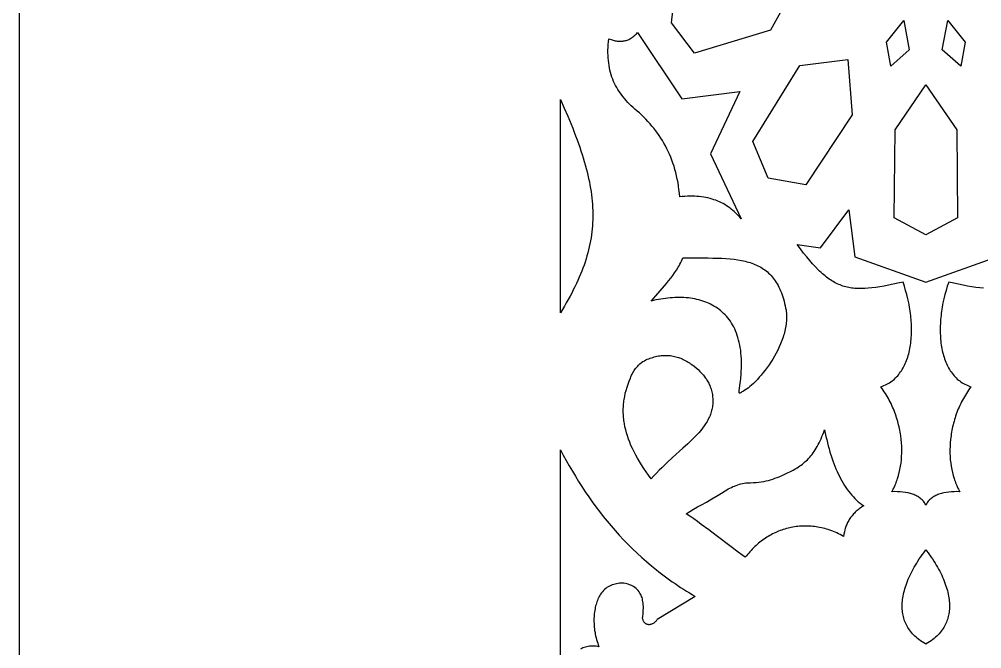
# Model space of a CAD drawing. Extents: x -575 to 575, y -425 to 425.
# Drawn here: x -575 to -468, y -79.3 to -9.3 of the extents above; entities that cross this region are included whole.
import ezdxf

# ---------------------------------------------------------------- set-up
doc = ezdxf.new("R2010")
doc.units = 0
doc.layers.add('LAYER_1', color=18, linetype='CONTINUOUS')

msp = doc.modelspace()

# ---------------------------------------------------------------- linework, layer by layer
at = {"layer": 'LAYER_1'}
for points in [[(-575, -425), (575, -425), (575, 425), (-575, 425)], [(-488.72, -5.54), (-491.48, -10.5), (-499.93, -13.07), (-502.48, -9.69), (-501.94, -5.12), (-493.54, -2.58)], [(-476.03, -12.71), (-478.08, -14.51), (-478.56, -11.85), (-476.63, -9.42)], [(-469.83, -11.85), (-470.3, -14.51), (-472.36, -12.71), (-471.75, -9.42)], [(-501.32, -18.14), (-494.86, -17.32), (-498.15, -24.27), (-494.74, -31.5), (-494.88, -31.32), (-495.03, -31.16), (-495.18, -31), (-495.34, -30.84), (-495.5, -30.69), (-495.66, -30.55), (-495.83, -30.41), (-496, -30.28), (-496.18, -30.15), (-496.36, -30.03), (-496.55, -29.91), (-496.74, -29.8), (-496.93, -29.7), (-497.13, -29.61), (-497.33, -29.52), (-497.54, -29.43), (-497.75, -29.36), (-497.97, -29.29), (-498.19, -29.22), (-498.42, -29.17), (-498.66, -29.12), (-498.89, -29.07), (-499.14, -29.04), (-499.38, -29.01), (-499.64, -28.99), (-499.89, -28.97), (-500.16, -28.97), (-500.43, -28.97), (-500.7, -28.97), (-500.98, -28.99), (-501.27, -29.01), (-501.56, -29.04), (-501.59, -28.64), (-501.64, -28.23), (-501.69, -27.84), (-501.75, -27.46), (-501.83, -27.08), (-501.91, -26.71), (-501.99, -26.35), (-502.09, -25.99), (-502.19, -25.64), (-502.31, -25.3), (-502.43, -24.96), (-502.56, -24.63), (-502.69, -24.31), (-502.83, -24), (-502.98, -23.69), (-503.14, -23.38), (-503.31, -23.09), (-503.48, -22.79), (-503.66, -22.51), (-503.84, -22.23), (-504.03, -21.96), (-504.23, -21.69), (-504.44, -21.42), (-504.65, -21.17), (-504.86, -20.91), (-505.09, -20.67), (-505.31, -20.42), (-505.55, -20.19), (-505.79, -19.95), (-506.03, -19.72), (-506.28, -19.5), (-506.54, -19.28), (-506.74, -19.1), (-506.95, -18.91), (-507.14, -18.73), (-507.33, -18.54), (-507.51, -18.34), (-507.68, -18.15), (-507.85, -17.94), (-508.01, -17.74), (-508.16, -17.53), (-508.3, -17.32), (-508.44, -17.1), (-508.57, -16.88), (-508.69, -16.66), (-508.8, -16.43), (-508.91, -16.2), (-509, -15.96), (-509.09, -15.72), (-509.18, -15.47), (-509.25, -15.22), (-509.32, -14.96), (-509.37, -14.7), (-509.42, -14.43), (-509.46, -14.16), (-509.49, -13.88), (-509.52, -13.6), (-509.53, -13.31), (-509.54, -13.02), (-509.54, -12.72), (-509.52, -12.41), (-509.5, -12.1), (-509.47, -11.79), (-509.44, -11.46), (-509.2, -11.55), (-508.97, -11.63), (-508.86, -11.66), (-508.75, -11.68), (-508.64, -11.71), (-508.53, -11.72), (-508.42, -11.73), (-508.31, -11.74), (-508.21, -11.75), (-508.1, -11.74), (-508, -11.74), (-507.9, -11.73), (-507.8, -11.71), (-507.7, -11.69), (-507.6, -11.67), (-507.5, -11.64), (-507.4, -11.61), (-507.31, -11.57), (-507.22, -11.53), (-507.12, -11.49), (-507.03, -11.44), (-506.94, -11.38), (-506.85, -11.32), (-506.76, -11.26), (-506.68, -11.19), (-506.59, -11.12), (-506.51, -11.04), (-506.42, -10.96), (-506.34, -10.87), (-506.26, -10.78)], [(-482.39, -19.93), (-487.52, -27.7), (-491.72, -26.95), (-493.42, -22.9), (-488.2, -14.43), (-482.85, -13.78)], [(-470.76, -21.6), (-470.66, -31.36), (-474.19, -33.25), (-477.72, -31.36), (-477.62, -21.6), (-474.19, -16.58)], [(-514.4, -19.17), (-514.01, -20.08), (-513.82, -20.53), (-513.64, -20.98), (-513.46, -21.41), (-513.29, -21.84), (-513.13, -22.27), (-512.97, -22.69), (-512.82, -23.11), (-512.68, -23.52), (-512.54, -23.92), (-512.41, -24.32), (-512.29, -24.72), (-512.17, -25.11), (-512.06, -25.5), (-511.96, -25.88), (-511.86, -26.26), (-511.77, -26.63), (-511.69, -27.01), (-511.61, -27.37), (-511.54, -27.74), (-511.48, -28.1), (-511.42, -28.46), (-511.37, -28.82), (-511.33, -29.17), (-511.3, -29.52), (-511.27, -29.87), (-511.25, -30.22), (-511.23, -30.56), (-511.23, -30.9), (-511.23, -31.25), (-511.23, -31.59), (-511.25, -31.92), (-511.27, -32.26), (-511.3, -32.6), (-511.33, -32.93), (-511.37, -33.27), (-511.42, -33.6), (-511.48, -33.94), (-511.55, -34.27), (-511.62, -34.61), (-511.7, -34.94), (-511.78, -35.28), (-511.87, -35.61), (-511.97, -35.95), (-512.08, -36.29), (-512.2, -36.63), (-512.32, -36.97), (-512.45, -37.31), (-512.59, -37.65), (-512.73, -37.99), (-512.89, -38.34), (-513.05, -38.69), (-513.21, -39.04), (-513.39, -39.39), (-513.57, -39.75), (-513.76, -40.1), (-513.96, -40.47), (-514.17, -40.83), (-514.38, -41.2), (-514.6, -41.57), (-514.83, -41.94), (-514.83, -18.22)], [(-498.93, -35.83), (-498.39, -35.84), (-497.88, -35.85), (-497.38, -35.86), (-496.89, -35.88), (-496.42, -35.91), (-495.96, -35.95), (-495.52, -35.99), (-495.09, -36.05), (-494.68, -36.12), (-494.48, -36.16), (-494.29, -36.21), (-494.1, -36.26), (-493.91, -36.31), (-493.72, -36.36), (-493.54, -36.42), (-493.36, -36.49), (-493.19, -36.56), (-493.02, -36.63), (-492.86, -36.71), (-492.69, -36.79), (-492.54, -36.88), (-492.38, -36.97), (-492.23, -37.07), (-492.09, -37.17), (-491.94, -37.28), (-491.8, -37.4), (-491.67, -37.52), (-491.54, -37.65), (-491.41, -37.78), (-491.29, -37.92), (-491.17, -38.07), (-491.05, -38.22), (-490.94, -38.38), (-490.83, -38.55), (-490.73, -38.73), (-490.63, -38.91), (-490.53, -39.1), (-490.44, -39.3), (-490.35, -39.5), (-490.26, -39.71), (-490.18, -39.93), (-490.1, -40.16), (-490.03, -40.4), (-489.96, -40.65), (-489.9, -40.9), (-489.83, -41.17), (-489.78, -41.44), (-489.74, -41.61), (-489.72, -41.79), (-489.7, -41.96), (-489.69, -42.14), (-489.68, -42.31), (-489.68, -42.49), (-489.68, -42.67), (-489.7, -42.85), (-489.71, -43.03), (-489.73, -43.21), (-489.76, -43.39), (-489.79, -43.58), (-489.83, -43.76), (-489.87, -43.94), (-489.91, -44.12), (-489.96, -44.3), (-490.01, -44.48), (-490.07, -44.66), (-490.13, -44.84), (-490.2, -45.02), (-490.27, -45.2), (-490.34, -45.38), (-490.49, -45.73), (-490.66, -46.08), (-490.83, -46.42), (-491.02, -46.76), (-491.21, -47.09), (-491.42, -47.41), (-491.62, -47.72), (-491.83, -48.02), (-492.05, -48.31), (-492.27, -48.59), (-492.49, -48.86), (-492.71, -49.11), (-492.92, -49.35), (-493.14, -49.58), (-493.35, -49.79), (-493.56, -49.98), (-493.76, -50.15), (-493.95, -50.3), (-494.14, -50.44), (-494.31, -50.55), (-494.48, -50.65), (-494.56, -50.69), (-494.64, -50.74), (-494.77, -50.82), (-494.82, -50.85), (-494.86, -50.87), (-494.89, -50.88), (-494.91, -50.88), (-494.92, -50.88), (-494.93, -50.87), (-494.94, -50.85), (-494.95, -50.81), (-494.95, -50.74), (-494.95, -50.65), (-494.94, -50.53), (-494.92, -50.37), (-494.87, -49.97), (-494.81, -49.58), (-494.77, -49.19), (-494.74, -48.81), (-494.71, -48.44), (-494.69, -48.08), (-494.69, -47.73), (-494.69, -47.39), (-494.7, -47.05), (-494.72, -46.73), (-494.75, -46.41), (-494.78, -46.11), (-494.83, -45.81), (-494.88, -45.52), (-494.94, -45.24), (-495.01, -44.97), (-495.08, -44.7), (-495.16, -44.45), (-495.25, -44.2), (-495.35, -43.96), (-495.45, -43.73), (-495.56, -43.5), (-495.68, -43.29), (-495.8, -43.08), (-495.93, -42.88), (-496.07, -42.69), (-496.21, -42.51), (-496.36, -42.33), (-496.52, -42.16), (-496.68, -42), (-496.84, -41.85), (-497.01, -41.7), (-497.19, -41.56), (-497.37, -41.43), (-497.56, -41.31), (-497.75, -41.19), (-497.94, -41.08), (-498.14, -40.98), (-498.35, -40.88), (-498.56, -40.79), (-498.77, -40.71), (-498.99, -40.64), (-499.21, -40.57), (-499.43, -40.51), (-499.66, -40.45), (-499.89, -40.4), (-500.13, -40.36), (-500.36, -40.32), (-500.6, -40.29), (-500.85, -40.27), (-501.09, -40.25), (-501.34, -40.24), (-501.59, -40.24), (-501.85, -40.24), (-502.1, -40.25), (-502.36, -40.26), (-502.62, -40.28), (-502.88, -40.3), (-503.14, -40.33), (-503.4, -40.37), (-503.67, -40.41), (-503.93, -40.46), (-504.2, -40.51), (-504.47, -40.57), (-504.73, -40.63), (-504.23, -40.06), (-503.74, -39.5), (-503.25, -38.95), (-503.02, -38.67), (-502.79, -38.38), (-502.56, -38.09), (-502.34, -37.8), (-502.13, -37.5), (-501.92, -37.19), (-501.73, -36.86), (-501.63, -36.7), (-501.54, -36.53), (-501.45, -36.36), (-501.37, -36.18), (-501.28, -36.01), (-501.2, -35.82)], [(-503.02, -46.67), (-502.87, -46.68), (-502.72, -46.69), (-502.57, -46.7), (-502.43, -46.72), (-502.28, -46.75), (-502.14, -46.78), (-501.99, -46.82), (-501.85, -46.86), (-501.71, -46.9), (-501.57, -46.95), (-501.43, -47), (-501.29, -47.06), (-501.16, -47.13), (-501.02, -47.19), (-500.88, -47.27), (-500.75, -47.34), (-500.61, -47.42), (-500.48, -47.51), (-500.35, -47.6), (-500.22, -47.69), (-499.95, -47.89), (-499.73, -48.07), (-499.52, -48.26), (-499.31, -48.45), (-499.12, -48.66), (-498.93, -48.86), (-498.85, -48.97), (-498.76, -49.08), (-498.68, -49.19), (-498.6, -49.3), (-498.53, -49.42), (-498.46, -49.53), (-498.39, -49.65), (-498.33, -49.78), (-498.27, -49.9), (-498.21, -50.03), (-498.16, -50.16), (-498.11, -50.3), (-498.07, -50.43), (-498.03, -50.57), (-497.99, -50.71), (-497.96, -50.86), (-497.93, -51.01), (-497.91, -51.16), (-497.9, -51.32), (-497.88, -51.48), (-497.88, -51.65), (-497.88, -51.81), (-497.88, -51.96), (-497.89, -52.11), (-497.9, -52.26), (-497.92, -52.4), (-497.95, -52.54), (-497.98, -52.68), (-498.01, -52.82), (-498.05, -52.96), (-498.09, -53.1), (-498.14, -53.23), (-498.19, -53.37), (-498.25, -53.5), (-498.31, -53.63), (-498.38, -53.76), (-498.45, -53.89), (-498.52, -54.02), (-498.6, -54.15), (-498.68, -54.27), (-498.85, -54.52), (-499.03, -54.77), (-499.23, -55.02), (-499.44, -55.27), (-499.67, -55.51), (-499.9, -55.76), (-500.14, -56), (-500.39, -56.25), (-500.65, -56.5), (-501.2, -57), (-502.35, -58.04), (-502.94, -58.58), (-503.24, -58.87), (-503.54, -59.16), (-503.84, -59.45), (-504.14, -59.76), (-504.44, -60.07), (-504.73, -60.39), (-505.02, -60), (-505.3, -59.62), (-505.55, -59.24), (-505.8, -58.86), (-506.03, -58.49), (-506.25, -58.12), (-506.45, -57.76), (-506.64, -57.39), (-506.81, -57.04), (-506.98, -56.68), (-507.12, -56.33), (-507.25, -55.98), (-507.37, -55.63), (-507.48, -55.28), (-507.57, -54.94), (-507.65, -54.6), (-507.71, -54.26), (-507.74, -54.09), (-507.76, -53.92), (-507.78, -53.75), (-507.8, -53.58), (-507.81, -53.41), (-507.82, -53.24), (-507.83, -53.07), (-507.83, -52.91), (-507.83, -52.74), (-507.83, -52.57), (-507.82, -52.4), (-507.81, -52.24), (-507.8, -52.07), (-507.78, -51.9), (-507.76, -51.73), (-507.73, -51.56), (-507.68, -51.23), (-507.61, -50.89), (-507.52, -50.56), (-507.42, -50.22), (-507.31, -49.88), (-507.19, -49.54), (-507.05, -49.2), (-506.99, -49.04), (-506.92, -48.89), (-506.84, -48.75), (-506.77, -48.62), (-506.7, -48.49), (-506.62, -48.37), (-506.54, -48.25), (-506.47, -48.14), (-506.39, -48.04), (-506.31, -47.95), (-506.23, -47.86), (-506.15, -47.77), (-506.06, -47.69), (-505.98, -47.62), (-505.82, -47.48), (-505.65, -47.37), (-505.49, -47.27), (-505.33, -47.18), (-505.17, -47.1), (-505.01, -47.04), (-504.86, -46.98), (-504.56, -46.89), (-504.4, -46.84), (-504.25, -46.8), (-504.09, -46.77), (-503.93, -46.74), (-503.78, -46.72), (-503.62, -46.7), (-503.47, -46.68), (-503.32, -46.67), (-503.17, -46.67)], [(-485.38, -55.31), (-485.3, -55.68), (-485.22, -56.04), (-485.13, -56.39), (-485.04, -56.74), (-484.95, -57.08), (-484.85, -57.42), (-484.75, -57.74), (-484.65, -58.06), (-484.54, -58.38), (-484.43, -58.69), (-484.31, -58.99), (-484.19, -59.28), (-484.07, -59.57), (-483.94, -59.85), (-483.81, -60.12), (-483.67, -60.38), (-483.53, -60.64), (-483.39, -60.89), (-483.24, -61.13), (-483.09, -61.36), (-482.93, -61.59), (-482.77, -61.8), (-482.6, -62.01), (-482.43, -62.21), (-482.25, -62.41), (-482.07, -62.59), (-481.89, -62.77), (-481.7, -62.94), (-481.5, -63.1), (-481.31, -63.25), (-481.1, -63.39), (-481.23, -63.47), (-481.36, -63.56), (-481.49, -63.65), (-481.61, -63.73), (-481.72, -63.83), (-481.83, -63.92), (-481.94, -64.01), (-482.04, -64.11), (-482.14, -64.2), (-482.23, -64.3), (-482.32, -64.4), (-482.4, -64.5), (-482.48, -64.61), (-482.56, -64.71), (-482.63, -64.82), (-482.7, -64.92), (-482.77, -65.03), (-482.83, -65.14), (-482.89, -65.25), (-482.94, -65.36), (-482.99, -65.48), (-483.04, -65.59), (-483.08, -65.71), (-483.12, -65.82), (-483.16, -65.94), (-483.19, -66.06), (-483.25, -66.3), (-483.3, -66.55), (-483.34, -66.8), (-483.52, -66.69), (-483.71, -66.6), (-483.9, -66.5), (-484.09, -66.42), (-484.28, -66.34), (-484.47, -66.26), (-484.66, -66.19), (-484.85, -66.12), (-485.04, -66.05), (-485.23, -66), (-485.42, -65.94), (-485.62, -65.89), (-485.81, -65.85), (-486, -65.81), (-486.19, -65.77), (-486.37, -65.74), (-486.56, -65.71), (-486.75, -65.69), (-486.94, -65.68), (-487.13, -65.66), (-487.32, -65.65), (-487.5, -65.65), (-487.69, -65.65), (-487.88, -65.65), (-488.06, -65.66), (-488.25, -65.68), (-488.43, -65.69), (-488.61, -65.71), (-488.79, -65.74), (-488.98, -65.77), (-489.16, -65.8), (-489.33, -65.84), (-489.51, -65.89), (-489.69, -65.93), (-489.87, -65.98), (-490.04, -66.04), (-490.21, -66.1), (-490.39, -66.16), (-490.56, -66.22), (-490.73, -66.3), (-490.89, -66.37), (-491.06, -66.45), (-491.23, -66.53), (-491.39, -66.62), (-491.55, -66.71), (-491.71, -66.8), (-491.87, -66.9), (-492.03, -67), (-492.18, -67.1), (-492.34, -67.21), (-492.49, -67.33), (-492.64, -67.44), (-492.79, -67.56), (-492.93, -67.69), (-493.07, -67.81), (-493.22, -67.94), (-493.36, -68.08), (-493.49, -68.21), (-493.63, -68.36), (-493.76, -68.5), (-493.89, -68.65), (-494.02, -68.8), (-494.15, -68.95), (-494.27, -69.11), (-494.66, -68.84), (-495.05, -68.55), (-495.85, -67.96), (-497.5, -66.71), (-498.33, -66.08), (-499.17, -65.46), (-499.58, -65.15), (-500, -64.85), (-500.42, -64.56), (-500.83, -64.28), (-500.63, -64.15), (-500.42, -64.02), (-500.02, -63.77), (-499.59, -63.53), (-499.12, -63.28), (-498.6, -62.99), (-498, -62.64), (-497.3, -62.23), (-496.91, -61.99), (-496.49, -61.73), (-496.33, -61.63), (-496.16, -61.53), (-495.99, -61.44), (-495.82, -61.35), (-495.64, -61.27), (-495.46, -61.2), (-495.29, -61.13), (-495.11, -61.07), (-494.93, -61.01), (-494.75, -60.96), (-494.57, -60.92), (-494.39, -60.89), (-494.21, -60.86), (-494.03, -60.84), (-493.86, -60.83), (-493.68, -60.83), (-493.37, -60.82), (-493.06, -60.81), (-492.77, -60.78), (-492.49, -60.74), (-492.22, -60.7), (-491.96, -60.64), (-491.7, -60.58), (-491.45, -60.5), (-491.21, -60.43), (-490.97, -60.34), (-490.73, -60.25), (-490.5, -60.16), (-490.03, -59.95), (-489.57, -59.74), (-489.25, -59.59), (-488.94, -59.43), (-488.64, -59.26), (-488.49, -59.17), (-488.35, -59.07), (-488.2, -58.97), (-488.06, -58.87), (-487.92, -58.76), (-487.78, -58.64), (-487.64, -58.52), (-487.5, -58.4), (-487.37, -58.27), (-487.24, -58.13), (-487.11, -57.99), (-486.98, -57.84), (-486.85, -57.69), (-486.73, -57.52), (-486.61, -57.35), (-486.49, -57.18), (-486.38, -56.99), (-486.26, -56.8), (-486.15, -56.6), (-486.04, -56.39), (-485.94, -56.17), (-485.84, -55.94), (-485.74, -55.71), (-485.64, -55.46), (-485.54, -55.2), (-485.45, -54.94)], [(-474.12, -68.39), (-473.95, -68.62), (-473.78, -68.85), (-473.62, -69.08), (-473.46, -69.31), (-473.31, -69.54), (-473.17, -69.77), (-473.03, -70), (-472.9, -70.22), (-472.77, -70.45), (-472.65, -70.67), (-472.54, -70.9), (-472.43, -71.12), (-472.33, -71.34), (-472.24, -71.56), (-472.15, -71.78), (-472.07, -71.99), (-471.99, -72.21), (-471.92, -72.42), (-471.86, -72.63), (-471.8, -72.83), (-471.75, -73.04), (-471.71, -73.24), (-471.67, -73.43), (-471.64, -73.63), (-471.61, -73.82), (-471.59, -74.01), (-471.58, -74.19), (-471.57, -74.37), (-471.56, -74.55), (-471.57, -74.73), (-471.57, -74.9), (-471.59, -75.07), (-471.61, -75.24), (-471.63, -75.4), (-471.66, -75.56), (-471.7, -75.72), (-471.74, -75.88), (-471.78, -76.03), (-471.84, -76.18), (-471.89, -76.33), (-471.96, -76.48), (-472.03, -76.63), (-472.1, -76.77), (-472.19, -76.92), (-472.28, -77.06), (-472.37, -77.2), (-472.48, -77.34), (-472.59, -77.48), (-472.71, -77.62), (-472.83, -77.75), (-472.97, -77.88), (-473.11, -78.02), (-473.26, -78.14), (-473.42, -78.27), (-473.59, -78.4), (-473.77, -78.52), (-473.96, -78.64), (-474.15, -78.75), (-474.19, -78.78), (-474.23, -78.75), (-474.43, -78.64), (-474.61, -78.52), (-474.79, -78.4), (-474.96, -78.27), (-475.12, -78.14), (-475.27, -78.02), (-475.41, -77.88), (-475.55, -77.75), (-475.67, -77.62), (-475.79, -77.48), (-475.91, -77.34), (-476.01, -77.2), (-476.11, -77.06), (-476.2, -76.92), (-476.28, -76.77), (-476.35, -76.63), (-476.42, -76.48), (-476.49, -76.33), (-476.55, -76.18), (-476.6, -76.03), (-476.64, -75.88), (-476.69, -75.72), (-476.72, -75.56), (-476.75, -75.4), (-476.78, -75.24), (-476.79, -75.07), (-476.81, -74.9), (-476.82, -74.73), (-476.82, -74.55), (-476.81, -74.37), (-476.81, -74.19), (-476.79, -74.01), (-476.77, -73.82), (-476.74, -73.63), (-476.71, -73.43), (-476.67, -73.24), (-476.63, -73.04), (-476.58, -72.83), (-476.52, -72.63), (-476.46, -72.42), (-476.39, -72.21), (-476.31, -71.99), (-476.23, -71.78), (-476.14, -71.56), (-476.05, -71.34), (-475.95, -71.12), (-475.84, -70.9), (-475.73, -70.67), (-475.61, -70.45), (-475.48, -70.22), (-475.35, -70), (-475.21, -69.77), (-475.07, -69.54), (-474.92, -69.31), (-474.76, -69.08), (-474.6, -68.85), (-474.43, -68.62), (-474.26, -68.39), (-474.19, -68.3)]]:
    msp.add_lwpolyline(points, close=True, dxfattribs=at)
for points in [[(-467.79, -39.21), (-468.2, -39.16), (-468.63, -39.11), (-469.08, -39.04), (-469.55, -38.96), (-470.04, -38.87), (-470.55, -38.76), (-471.09, -38.65), (-471.65, -38.52), (-471.81, -38.98), (-471.95, -39.44), (-472.07, -39.91), (-472.19, -40.37), (-472.29, -40.84), (-472.33, -41.07), (-472.37, -41.3), (-472.41, -41.54), (-472.45, -41.77), (-472.48, -42), (-472.5, -42.23), (-472.53, -42.46), (-472.55, -42.69), (-472.57, -42.92), (-472.58, -43.14), (-472.59, -43.37), (-472.6, -43.59), (-472.6, -43.81), (-472.6, -44.03), (-472.59, -44.25), (-472.58, -44.47), (-472.57, -44.68), (-472.55, -44.89), (-472.53, -45.1), (-472.51, -45.31), (-472.48, -45.52), (-472.45, -45.72), (-472.41, -45.92), (-472.37, -46.12), (-472.33, -46.31), (-472.28, -46.5), (-472.23, -46.69), (-472.17, -46.88), (-472.11, -47.06), (-472.05, -47.24), (-471.98, -47.41), (-471.91, -47.58), (-471.83, -47.75), (-471.75, -47.91), (-471.66, -48.07), (-471.57, -48.23), (-471.48, -48.38), (-471.38, -48.52), (-471.28, -48.66), (-471.17, -48.8), (-471.06, -48.93), (-470.94, -49.06), (-470.82, -49.18), (-470.7, -49.3), (-470.57, -49.41), (-470.43, -49.52), (-470.29, -49.62), (-470.15, -49.71), (-470, -49.8), (-469.85, -49.88), (-469.69, -49.96), (-469.53, -50.03), (-469.36, -50.1), (-469.19, -50.16), (-469.32, -50.34), (-469.45, -50.53), (-469.57, -50.71), (-469.69, -50.9), (-469.8, -51.09), (-469.91, -51.27), (-470.02, -51.46), (-470.12, -51.66), (-470.22, -51.85), (-470.32, -52.04), (-470.41, -52.24), (-470.5, -52.43), (-470.58, -52.63), (-470.66, -52.82), (-470.74, -53.02), (-470.81, -53.22), (-470.88, -53.42), (-470.94, -53.61), (-471, -53.81), (-471.06, -54.01), (-471.11, -54.21), (-471.16, -54.41), (-471.21, -54.61), (-471.26, -54.81), (-471.3, -55), (-471.33, -55.2), (-471.37, -55.4), (-471.39, -55.6), (-471.44, -55.99), (-471.48, -56.38), (-471.5, -56.77), (-471.51, -57.16), (-471.51, -57.54), (-471.5, -57.91), (-471.47, -58.28), (-471.43, -58.65), (-471.38, -59), (-471.31, -59.35), (-471.24, -59.7), (-471.15, -60.03), (-471.05, -60.36), (-471, -60.52), (-470.94, -60.67), (-470.89, -60.83), (-470.83, -60.98), (-470.76, -61.13), (-470.7, -61.27), (-470.63, -61.42), (-470.56, -61.56), (-470.48, -61.7), (-470.4, -61.83), (-470.73, -61.82), (-471.04, -61.83), (-471.35, -61.84), (-471.64, -61.87), (-471.93, -61.91), (-472.21, -61.96), (-472.34, -61.99), (-472.47, -62.03), (-472.6, -62.06), (-472.73, -62.11), (-472.85, -62.15), (-472.96, -62.2), (-473.08, -62.25), (-473.19, -62.31), (-473.3, -62.37), (-473.4, -62.43), (-473.5, -62.5), (-473.59, -62.57), (-473.68, -62.65), (-473.77, -62.73), (-473.85, -62.81), (-473.93, -62.9), (-474, -62.99), (-474.06, -63.09), (-474.13, -63.19), (-474.18, -63.3), (-474.18, -63.33), (-474.19, -63.31), (-474.2, -63.33), (-474.2, -63.3), (-474.26, -63.19), (-474.32, -63.09), (-474.38, -62.99), (-474.46, -62.9), (-474.53, -62.81), (-474.61, -62.73), (-474.7, -62.65), (-474.79, -62.57), (-474.89, -62.5), (-474.98, -62.43), (-475.09, -62.37), (-475.19, -62.31), (-475.3, -62.25), (-475.42, -62.2), (-475.54, -62.15), (-475.66, -62.11), (-475.78, -62.06), (-475.91, -62.03), (-476.04, -61.99), (-476.17, -61.96), (-476.45, -61.91), (-476.74, -61.87), (-477.04, -61.84), (-477.34, -61.83), (-477.66, -61.82), (-477.98, -61.83), (-477.9, -61.7), (-477.83, -61.56), (-477.76, -61.42), (-477.69, -61.27), (-477.62, -61.13), (-477.56, -60.98), (-477.5, -60.83), (-477.44, -60.67), (-477.38, -60.52), (-477.33, -60.36), (-477.23, -60.03), (-477.15, -59.7), (-477.07, -59.35), (-477.01, -59), (-476.95, -58.65), (-476.91, -58.28), (-476.89, -57.91), (-476.87, -57.54), (-476.87, -57.16), (-476.88, -56.77), (-476.9, -56.38), (-476.94, -55.99), (-476.99, -55.6), (-477.02, -55.4), (-477.05, -55.2), (-477.09, -55), (-477.13, -54.81), (-477.17, -54.61), (-477.22, -54.41), (-477.27, -54.21), (-477.32, -54.01), (-477.38, -53.81), (-477.44, -53.61), (-477.51, -53.42), (-477.57, -53.22), (-477.65, -53.02), (-477.72, -52.82), (-477.8, -52.63), (-477.89, -52.43), (-477.97, -52.24), (-478.06, -52.04), (-478.16, -51.85), (-478.26, -51.66), (-478.36, -51.46), (-478.47, -51.27), (-478.58, -51.09), (-478.69, -50.9), (-478.81, -50.71), (-478.93, -50.53), (-479.06, -50.34), (-479.19, -50.16), (-479.02, -50.1), (-478.85, -50.03), (-478.69, -49.96), (-478.53, -49.88), (-478.38, -49.8), (-478.23, -49.71), (-478.09, -49.62), (-477.95, -49.52), (-477.82, -49.41), (-477.69, -49.3), (-477.56, -49.18), (-477.44, -49.06), (-477.32, -48.93), (-477.21, -48.8), (-477.11, -48.66), (-477, -48.52), (-476.9, -48.38), (-476.81, -48.23), (-476.72, -48.07), (-476.64, -47.91), (-476.55, -47.75), (-476.48, -47.58), (-476.4, -47.41), (-476.34, -47.24), (-476.27, -47.06), (-476.21, -46.88), (-476.15, -46.69), (-476.1, -46.5), (-476.05, -46.31), (-476.01, -46.12), (-475.97, -45.92), (-475.93, -45.72), (-475.9, -45.52), (-475.87, -45.31), (-475.85, -45.1), (-475.83, -44.89), (-475.81, -44.68), (-475.8, -44.47), (-475.79, -44.25), (-475.79, -44.03), (-475.78, -43.81), (-475.79, -43.59), (-475.79, -43.37), (-475.8, -43.14), (-475.82, -42.92), (-475.83, -42.69), (-475.85, -42.46), (-475.88, -42.23), (-475.91, -42), (-475.94, -41.77), (-475.97, -41.54), (-476.01, -41.3), (-476.05, -41.07), (-476.1, -40.84), (-476.2, -40.37), (-476.31, -39.91), (-476.44, -39.44), (-476.58, -38.98), (-476.73, -38.52), (-477.29, -38.65), (-477.83, -38.76), (-478.34, -38.87), (-478.83, -38.96), (-479.3, -39.04), (-479.75, -39.11), (-480.18, -39.16), (-480.59, -39.21), (-480.99, -39.23), (-481.37, -39.24), (-481.56, -39.24), (-481.74, -39.24), (-481.92, -39.23), (-482.1, -39.22), (-482.27, -39.2), (-482.44, -39.18), (-482.61, -39.15), (-482.77, -39.12), (-482.94, -39.09), (-483.1, -39.05), (-483.26, -39.01), (-483.42, -38.96), (-483.58, -38.9), (-483.73, -38.84), (-483.88, -38.78), (-484.04, -38.71), (-484.19, -38.64), (-484.34, -38.56), (-484.49, -38.47), (-484.64, -38.38), (-484.79, -38.28), (-484.94, -38.18), (-485.09, -38.07), (-485.24, -37.96), (-485.39, -37.84), (-485.54, -37.72), (-485.69, -37.59), (-485.84, -37.45), (-486, -37.31), (-486.15, -37.16), (-486.46, -36.84), (-486.78, -36.49), (-487.11, -36.12), (-487.44, -35.72), (-487.78, -35.3), (-488.14, -34.84), (-488.51, -34.36), (-485.89, -34.71), (-482.75, -30.48), (-482.08, -35.7), (-474.19, -38.53), (-466.3, -35.7)], [(-514.83, -81.06), (-514.83, -57.17), (-514.51, -57.77), (-514.18, -58.36), (-513.84, -58.95), (-513.5, -59.53), (-513.15, -60.12), (-512.8, -60.69), (-512.43, -61.26), (-512.06, -61.83), (-511.68, -62.39), (-511.28, -62.95), (-510.88, -63.5), (-510.48, -64.04), (-510.06, -64.58), (-509.63, -65.11), (-509.19, -65.64), (-508.74, -66.16), (-508.28, -66.68), (-507.8, -67.18), (-507.32, -67.68), (-506.82, -68.18), (-506.31, -68.66), (-505.79, -69.14), (-505.26, -69.61), (-504.71, -70.07), (-504.15, -70.53), (-503.87, -70.75), (-503.58, -70.97), (-503.29, -71.19), (-502.99, -71.41), (-502.69, -71.63), (-502.39, -71.84), (-502.08, -72.05), (-501.77, -72.26), (-501.46, -72.47), (-501.14, -72.68), (-500.82, -72.88), (-500.49, -73.08), (-500.16, -73.28), (-499.83, -73.47), (-504.06, -76.06), (-504.11, -76.13), (-504.17, -76.19), (-504.22, -76.25), (-504.28, -76.3), (-504.34, -76.35), (-504.4, -76.4), (-504.45, -76.44), (-504.51, -76.48), (-504.58, -76.51), (-504.64, -76.54), (-504.7, -76.56), (-504.76, -76.58), (-504.82, -76.6), (-504.88, -76.61), (-504.94, -76.62), (-505, -76.62), (-505.05, -76.61), (-505.11, -76.61), (-505.17, -76.59), (-505.22, -76.57), (-505.27, -76.55), (-505.32, -76.52), (-505.37, -76.49), (-505.42, -76.45), (-505.46, -76.4), (-505.5, -76.35), (-505.54, -76.29), (-505.58, -76.23), (-505.61, -76.17), (-505.64, -76.09), (-505.67, -76.01), (-505.69, -75.93), (-505.66, -75.68), (-505.63, -75.45), (-505.62, -75.22), (-505.61, -75.01), (-505.6, -74.8), (-505.6, -74.6), (-505.61, -74.42), (-505.63, -74.24), (-505.65, -74.07), (-505.68, -73.91), (-505.71, -73.75), (-505.75, -73.61), (-505.8, -73.47), (-505.85, -73.34), (-505.91, -73.22), (-505.98, -73.11), (-506.08, -72.96), (-506.18, -72.82), (-506.3, -72.7), (-506.42, -72.58), (-506.55, -72.48), (-506.69, -72.38), (-506.83, -72.3), (-506.98, -72.23), (-507.13, -72.17), (-507.28, -72.11), (-507.44, -72.07), (-507.6, -72.04), (-507.76, -72.02), (-507.92, -72.01), (-508.09, -72.01), (-508.25, -72.02), (-508.42, -72.03), (-508.58, -72.06), (-508.74, -72.1), (-508.9, -72.14), (-509.06, -72.2), (-509.21, -72.26), (-509.36, -72.33), (-509.51, -72.42), (-509.65, -72.5), (-509.78, -72.6), (-509.91, -72.71), (-510.03, -72.82), (-510.15, -72.95), (-510.26, -73.08), (-510.36, -73.22), (-510.45, -73.37), (-510.52, -73.5), (-510.59, -73.63), (-510.65, -73.77), (-510.71, -73.92), (-510.77, -74.07), (-510.82, -74.22), (-510.86, -74.38), (-510.91, -74.54), (-510.95, -74.7), (-510.98, -74.87), (-511.01, -75.04), (-511.04, -75.21), (-511.06, -75.39), (-511.08, -75.57), (-511.09, -75.75), (-511.1, -75.94), (-511.1, -76.12), (-511.1, -76.31), (-511.09, -76.5), (-511.08, -76.69), (-511.06, -76.89), (-511.04, -77.08), (-511.02, -77.28), (-510.98, -77.48), (-510.95, -77.67), (-510.91, -77.87), (-510.86, -78.07), (-510.8, -78.27), (-510.75, -78.47), (-510.68, -78.67), (-510.61, -78.87), (-510.54, -79.07), (-510.69, -79.03), (-510.84, -79.01), (-510.99, -79), (-511.15, -78.99), (-511.3, -78.99), (-511.44, -79), (-511.59, -79.02), (-511.74, -79.05), (-511.89, -79.08), (-512.03, -79.11), (-512.18, -79.16), (-512.32, -79.21), (-512.46, -79.26), (-512.6, -79.33)]]:
    msp.add_lwpolyline(points, dxfattribs=at)

doc.saveas('drawing.dxf')
